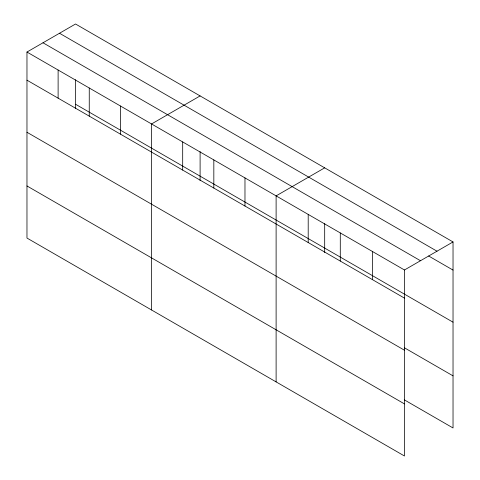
<?xml version="1.0" encoding="UTF-8"?>
<svg xmlns="http://www.w3.org/2000/svg" width="480" height="480" viewBox="0 0 480 480"><rect width="100%" height="100%" fill="white"/><g stroke="black" fill="none" stroke-linecap="round" stroke-linejoin="round"><path stroke-width="0.72" d="M26.97 52.038L404.466 269.982L404.466 456L26.97 238.056L26.97 52.038L75.534 24L453.03 241.944L453.03 427.962L404.256 399.804M200.106 95.922L151.542 123.96L151.542 309.978M324.684 167.844L276.114 195.882L276.114 381.9M404.466 269.982L453.03 241.944M59.508 33.252L437.004 251.196M428.64 256.002L453.03 270.078M42.996 42.786L420.492 260.73M75.534 104.238L453.03 322.182M26.97 80.178L404.466 298.122M404.256 347.7L453.03 375.858M26.97 132.276L404.466 350.22M26.97 185.958L404.466 403.902M372.378 251.46L372.378 279.594M340.29 232.932L340.29 261.072M324.684 223.518L324.684 252.552M308.202 214.404L308.202 242.544M244.974 177.9L244.974 206.04M213.828 159.918L213.828 188.058M200.106 151.596L200.106 180.63M182.688 141.942L182.688 170.076M120.402 105.978L120.402 134.118M89.256 88.002L89.256 116.136M75.534 79.674L75.534 108.714M58.116 70.02L58.116 98.154"/></g></svg>
